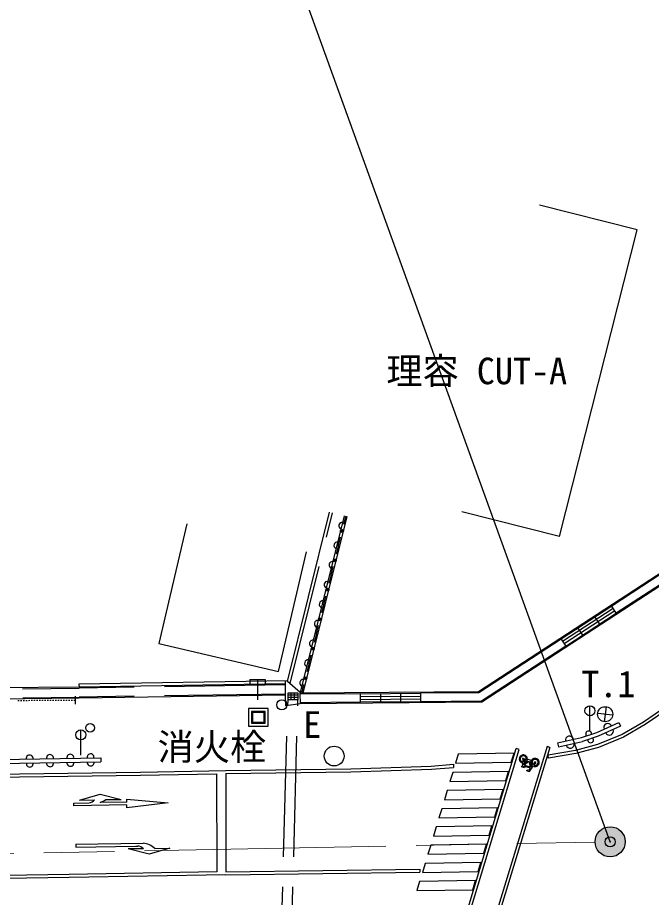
# Model space of a CAD drawing. Units: millimetres, scale not verified. Extents: x 40000 to 680000, y 20000 to 380000.
# Drawn here: x 393775 to 425277, y 286955 to 330683 of the extents above; entities that cross this region are included whole.
import ezdxf
from ezdxf.enums import TextEntityAlignment as Align

# ---------------------------------------------------------------- set-up
doc = ezdxf.new("R2010")
doc.units = ezdxf.units.MM
doc.header["$LTSCALE"] = 1000
doc.header["$PDMODE"] = 32
doc.header["$PDSIZE"] = 500
doc.linetypes.add('CHAIN', pattern=[18.5, 12, -1.5, 3.5, -1.5])
doc.linetypes.add('DASHED', pattern=[7.5, 6, -1.5])
for name, color, linetype, lineweight in [('M-BGD', 7, 'Continuous', 25), ('M-BGD-EXST', 7, 'Continuous', 25), ('M-BMK', 2, 'CHAIN', 13), ('M-BMK-SRVR', 3, 'Continuous', 25), ('M-STR-STRC', 7, 'Continuous', 25), ('M-STR-STRD', 7, 'Continuous', 25)]:
    doc.layers.add(name, color=color, linetype=linetype, lineweight=lineweight)
doc.layers.add('M-BMK-HTXT', color=7, linetype='Continuous')
doc.layers.add('M-OTRS', color=6, linetype='Continuous')
doc.styles.add('ＭＳ ゴシック', font='')
doc.styles.get('ＭＳ ゴシック').set_extended_font_data('MS Gothic')

msp = doc.modelspace()

# ---------------------------------------------------------------- hatches: boundary and pattern name
at = {"layer": 'M-BMK-SRVR'}
msp.add_hatch(color=256, dxfattribs=at).paths.add_polyline_path([(423651, 289102), (423662, 289109), (423683, 289125), (423704, 289141), (423724, 289158), (423743, 289176), (423762, 289194), (423780, 289213), (423797, 289233), (423814, 289253), (423829, 289274), (423845, 289295), (423859, 289317), (423873, 289339), (423879, 289350), (423886, 289362), (423892, 289373), (423898, 289385), (423903, 289397), (423909, 289409), (423914, 289421), (423919, 289433), (423924, 289445), (423929, 289457), (423933, 289469), (423938, 289482), (423942, 289494), (423946, 289507), (423949, 289519), (423952, 289532), (423956, 289545), (423959, 289558), (423961, 289570), (423964, 289583), (423966, 289596), (423968, 289609), (423970, 289622), (423971, 289635), (423973, 289648), (423974, 289661), (423975, 289674), (423976, 289687), (423976, 289700), (423976, 289713), (423976, 289726), (423976, 289739), (423976, 289753), (423975, 289766), (423974, 289779), (423973, 289792), (423971, 289805), (423970, 289818), (423968, 289831), (423966, 289844), (423964, 289857), (423961, 289869), (423958, 289882), (423955, 289895), (423952, 289908), (423949, 289920), (423945, 289933), (423941, 289945), (423937, 289958), (423933, 289970), (423929, 289982), (423924, 289995), (423919, 290007), (423914, 290019), (423909, 290031), (423903, 290043), (423897, 290054), (423891, 290066), (423885, 290078), (423879, 290089), (423872, 290100), (423865, 290112), (423859, 290123), (423851, 290134), (423844, 290145), (423837, 290155), (423829, 290166), (423821, 290176), (423813, 290187), (423805, 290197), (423796, 290207), (423788, 290217), (423779, 290226), (423770, 290236), (423761, 290245), (423752, 290255), (423742, 290264), (423733, 290273), (423723, 290281), (423713, 290290), (423703, 290298), (423693, 290307), (423682, 290315), (423672, 290323), (423661, 290330), (423651, 290338), (423640, 290345), (423629, 290352), (423618, 290359), (423606, 290366), (423595, 290372), (423584, 290379), (423572, 290385), (423560, 290391), (423549, 290396), (423537, 290402), (423525, 290407), (423513, 290412), (423501, 290417), (423488, 290422), (423476, 290426), (423464, 290431), (423451, 290435), (423439, 290439), (423426, 290442), (423414, 290446), (423401, 290449), (423388, 290452), (423375, 290454), (423362, 290457), (423350, 290459), (423337, 290461), (423324, 290463), (423311, 290465), (423298, 290466), (423285, 290467), (423272, 290468), (423258, 290469), (423245, 290469), (423232, 290469), (423219, 290469), (423206, 290469), (423193, 290469), (423180, 290468), (423167, 290467), (423154, 290466), (423141, 290464), (423128, 290463), (423115, 290461), (423102, 290459), (423076, 290454), (423051, 290448), (423025, 290442), (423000, 290434), (422975, 290426), (422947, 290415), (422923, 290405), (422899, 290394), (422876, 290382), (422853, 290370), (422830, 290356), (422808, 290342), (422790, 290330), (422769, 290314), (422749, 290298), (422729, 290281), (422710, 290263), (422691, 290245), (422673, 290226), (422656, 290206), (422639, 290186), (422623, 290165), (422608, 290144), (422593, 290122), (422580, 290100), (422573, 290088), (422567, 290077), (422561, 290065), (422555, 290053), (422549, 290042), (422544, 290030), (422538, 290018), (422533, 290006), (422528, 289994), (422524, 289981), (422519, 289969), (422515, 289957), (422511, 289944), (422507, 289932), (422503, 289919), (422500, 289907), (422497, 289894), (422494, 289881), (422491, 289868), (422489, 289855), (422486, 289843), (422484, 289830), (422483, 289817), (422481, 289804), (422480, 289791), (422479, 289778), (422478, 289765), (422477, 289752), (422476, 289738), (422476, 289725), (422476, 289712), (422476, 289705), (422477, 289692), (422477, 289679), (422478, 289665), (422479, 289652), (422481, 289639), (422482, 289626), (422484, 289613), (422486, 289601), (422488, 289588), (422490, 289575), (422493, 289562), (422496, 289549), (422499, 289536), (422502, 289524), (422506, 289511), (422509, 289499), (422513, 289486), (422518, 289474), (422522, 289461), (422527, 289449), (422531, 289437), (422536, 289425), (422542, 289413), (422547, 289401), (422553, 289389), (422559, 289377), (422565, 289366), (422571, 289354), (422577, 289343), (422584, 289332), (422591, 289321), (422598, 289310), (422605, 289299), (422613, 289288), (422620, 289277), (422628, 289267), (422636, 289256), (422644, 289246), (422653, 289236), (422661, 289226), (422670, 289216), (422679, 289207), (422688, 289197), (422697, 289188), (422706, 289179), (422716, 289170), (422726, 289161), (422735, 289152), (422745, 289144), (422755, 289136), (422766, 289127), (422776, 289119), (422787, 289112), (422797, 289104), (422808, 289097), (422819, 289089), (422830, 289082), (422841, 289076), (422853, 289069), (422864, 289063), (422875, 289056), (422887, 289050), (422899, 289045), (422911, 289039), (422923, 289034), (422935, 289028), (422947, 289023), (422959, 289019), (422971, 289014), (422984, 289010), (422996, 289006), (423008, 289002), (423021, 288998), (423034, 288994), (423046, 288991), (423059, 288988), (423072, 288985), (423085, 288983), (423098, 288980), (423110, 288978), (423123, 288976), (423136, 288975), (423149, 288973), (423162, 288972), (423175, 288971), (423189, 288970), (423202, 288970), (423215, 288969), (423228, 288969), (423241, 288969), (423254, 288970), (423267, 288970), (423280, 288971), (423293, 288972), (423306, 288974), (423319, 288975), (423332, 288977), (423345, 288979), (423358, 288981), (423384, 288986), (423409, 288992), (423434, 288999), (423459, 289006), (423484, 289015), (423509, 289024), (423533, 289035), (423556, 289046), (423580, 289058), (423603, 289071), (423625, 289084)])

# ---------------------------------------------------------------- linework, layer by layer
at = {"layer": 'M-BGD'}
for p, q in [((424563, 320142), (419716, 321368)), ((420707, 304892), (424563, 320142)), ((407193, 297693), (409284, 306105)), ((420707, 304892), (415860, 306118)), ((410012, 305924), (407826, 297132)), ((407973, 297100), (410157, 305888)), ((410084, 305906), (409980, 305487)), ((402193, 305522), (400796, 299574)), ((409720, 304441), (409824, 304859)), ((409720, 304441), (409616, 304022)), ((406744, 298176), (408141, 304124)), ((426904, 303845), (416686, 297176)), ((409356, 302975), (409460, 303394)), ((409356, 302975), (409252, 302557)), ((408992, 301510), (409096, 301929)), ((408992, 301510), (408888, 301091)), ((423303, 301435), (420790, 299794)), ((423379, 301317), (420866, 299677)), ((423532, 301083), (423303, 301435)), ((423456, 301200), (420943, 299560)), ((421019, 299443), (423532, 301083)), ((422465, 300888), (422695, 300536)), ((408628, 300045), (408732, 300463)), ((408628, 300045), (408523, 299626)), ((421627, 300341), (421857, 299989)), ((400796, 299574), (406744, 298176)), ((420790, 299794), (421019, 299443)), ((408263, 298580), (408367, 298998)), ((408263, 298580), (408159, 298161)), ((396830, 297411), (387668, 297306)), ((407199, 297716), (396827, 297561)), ((396827, 297561), (396829, 297411)), ((407069, 297564), (396830, 297411)), ((407067, 297714), (407077, 297014)), ((407826, 297132), (407193, 297693)), ((407899, 297114), (408003, 297533)), ((396630, 296965), (396633, 296565)), ((407077, 297014), (396837, 296861)), ((407108, 296481), (407098, 297018)), ((407215, 296777), (407215, 297123)), ((407215, 297123), (407705, 297123)), ((407705, 297008), (407215, 297007)), ((407379, 296777), (407378, 297123)), ((407542, 296777), (407542, 297123)), ((407705, 297123), (407705, 296778)), ((416686, 297176), (407811, 297099)), ((407811, 297099), (407816, 296579)), ((407826, 297132), (407957, 297100)), ((410821, 297075), (413805, 297101)), ((410825, 296655), (410821, 297075)), ((410822, 296935), (413806, 296961)), ((411815, 297083), (411819, 296663)), ((412810, 297092), (412814, 296672)), ((413805, 297101), (413808, 296681)), ((396837, 296861), (387631, 296755)), ((393787, 296746), (393853, 296746)), ((393919, 296747), (393985, 296747)), ((394051, 296748), (394117, 296748)), ((394184, 296748), (394250, 296749)), ((394316, 296749), (394382, 296750)), ((394448, 296750), (394514, 296751)), ((394581, 296751), (394647, 296752)), ((394713, 296752), (394779, 296752)), ((394845, 296753), (394911, 296753)), ((394977, 296754), (395044, 296754)), ((395110, 296755), (395176, 296755)), ((395242, 296756), (395308, 296756)), ((395374, 296757), (395440, 296757)), ((395507, 296757), (395573, 296758)), ((395639, 296758), (395705, 296759)), ((395771, 296759), (395837, 296760)), ((395904, 296760), (395970, 296761)), ((396036, 296761), (396102, 296762)), ((396168, 296762), (396234, 296762)), ((396300, 296763), (396367, 296763)), ((396433, 296764), (396499, 296764)), ((396565, 296765), (396631, 296765)), ((407816, 296579), (407108, 296481)), ((407705, 296893), (407215, 296892)), ((407705, 296778), (407215, 296777)), ((410823, 296795), (413807, 296821)), ((413808, 296681), (410825, 296655)), ((406026, 296148), (405446, 296148)), ((405446, 296148), (405446, 295668)), ((406026, 295668), (406026, 296148)), ((405446, 295668), (406026, 295668)), ((422557, 295152), (423651, 295649)), ((423651, 295649), (423734, 295466)), ((423734, 295466), (422629, 294966)), ((420607, 294635), (421794, 294902)), ((421794, 294902), (422557, 295152)), ((422629, 294966), (421847, 294709)), ((420607, 294635), (420651, 294440)), ((420651, 294440), (421847, 294709)), ((394880, 293841), (395889, 293861)), ((395889, 293861), (396899, 293880)), ((396899, 293880), (397908, 293899)), ((397908, 293899), (397912, 293699)), ((392862, 293803), (393871, 293822)), ((392866, 293603), (393875, 293622)), ((393871, 293822), (394880, 293841)), ((393875, 293622), (394884, 293641)), ((394884, 293641), (395893, 293661)), ((395893, 293661), (396902, 293680)), ((396902, 293680), (397912, 293699))]:
    msp.add_line(p, q, dxfattribs=at)
at = {"layer": 'M-BGD', "linetype": 'DASHED'}
for p, q in [((407320, 297581), (409429, 306069)), ((426960, 303822), (423303, 301435)), ((427427, 303625), (423532, 301083)), ((379017, 297158), (396831, 297361)), ((407070, 297514), (396831, 297361)), ((407076, 297064), (396837, 296911)), ((410821, 297075), (407812, 297049)), ((379041, 296708), (396837, 296911)), ((406782, 281480), (407215, 296777)), ((407296, 281481), (407705, 296778)), ((410825, 296655), (407816, 296629))]:
    msp.add_line(p, q, dxfattribs=at)
at = {"layer": 'M-BGD'}
msp.add_lwpolyline([(427593, 303674), (416843, 296657), (407816, 296579)], dxfattribs=at)
at = {"layer": 'M-BGD', "linetype": 'DASHED'}
for points in [[(420790, 299794), (416701, 297126), (413805, 297101)], [(421019, 299443), (416828, 296707), (413808, 296681)]]:
    msp.add_lwpolyline(points, dxfattribs=at)
at = {"layer": 'M-BGD'}
for centre, radius in [((409902, 305173), 75), ((409902, 305173), 49.5), ((409902, 305173), 24.5), ((409538, 303708), 75), ((409538, 303708), 49.5), ((409538, 303708), 24.5), ((409174, 302243), 75), ((409174, 302243), 49.5), ((409174, 302243), 24.5), ((408810, 300777), 75), ((408810, 300777), 49.5), ((408810, 300777), 24.5), ((408445, 299312), 75), ((408445, 299312), 49.5), ((408445, 299312), 24.5), ((408081, 297847), 75), ((408081, 297847), 49.5), ((408081, 297847), 24.5), ((397375, 295381), 215), ((409509, 293979), 490)]:
    msp.add_circle(centre, radius, dxfattribs=at)
for centre, radius, start, end in [((409908, 305431), 169, 82.4387, 249.6436), ((409666, 304454), 169, 82.439, 249.6433), ((409423, 303477), 169, 82.4386, 249.6455), ((409180, 302500), 169, 82.4398, 249.6427), ((408937, 301524), 169, 82.439, 249.6433), ((408694, 300547), 169, 82.4387, 249.6436), ((408452, 299570), 169, 82.439, 249.6433), ((408209, 298593), 169, 82.4387, 249.6436), ((407966, 297616), 169, 82.439, 249.6433), ((422158, 295080), 145, 355.758, 220.6095), ((423104, 295400), 200, 24.4704, 204.3143), ((423186, 295219), 200, 204.4716, 24.3131), ((421201, 294766), 203, 13.457, 191.9235), ((422255, 294785), 145, 175.7592, 40.6083), ((421244, 294576), 203, 193.4572, 11.9219), ((394375, 293861), 171, 351.2283, 190.9545), ((395384, 293880), 171, 351.2283, 190.9545), ((396393, 293899), 171, 351.2283, 190.9545), ((397403, 293919), 171, 351.2283, 190.9545), ((394380, 293603), 171, 171.2283, 10.9545), ((395389, 293622), 171, 171.2283, 10.9545), ((396398, 293641), 171, 171.2283, 10.9545), ((397408, 293660), 171, 171.2283, 10.9545)]:
    msp.add_arc(centre, radius, start, end, dxfattribs=at)
at = {"layer": 'M-BGD-EXST'}
for p, q in [((405323, 297782), (406073, 297782)), ((405323, 297782), (405323, 297532)), ((405323, 297532), (406073, 297532)), ((405698, 297782), (405698, 296782)), ((406073, 297782), (406073, 297532)), ((422223, 295231), (422223, 296481)), ((396920, 294031), (396920, 295281))]:
    msp.add_line(p, q, dxfattribs=at)
for centre in [(406908, 296525), (422223, 296231), (396920, 295031)]:
    msp.add_circle(centre, 250, dxfattribs=at)
at = {"layer": 'M-BMK'}
msp.add_line((381589, 288909), (422476, 289705), dxfattribs=at)
at = {"layer": 'M-BMK-SRVR'}
for p, q in [((423351, 296015), (422606, 296102)), ((423022, 296431), (422935, 295686))]:
    msp.add_line(p, q, dxfattribs=at)
for centre, radius in [((422978, 296058), 375), ((423226, 289719), 750)]:
    msp.add_circle(centre, radius, dxfattribs=at)
at = {"layer": 'M-OTRS'}
msp.add_point((423226, 289719), dxfattribs=at)
at = {"layer": 'M-STR-STRC'}
for p, q in [((415072, 282843), (418560, 294350)), ((415215, 282800), (418703, 294306)), ((420091, 294449), (416507, 282739)), ((420235, 294405), (416651, 282695)), ((418703, 294306), (418560, 294350)), ((420235, 294405), (420091, 294449)), ((415676, 294074), (415539, 293621)), ((418449, 294122), (415676, 294074)), ((418312, 293669), (418449, 294122)), ((418891, 293868), (418877, 293819)), ((418916, 293861), (418891, 293868)), ((418916, 293861), (419060, 293818)), ((420167, 293879), (420142, 294027)), ((415433, 293569), (415445, 293419)), ((415539, 293621), (418312, 293669)), ((418816, 293437), (418831, 293486)), ((418963, 293394), (418816, 293437)), ((418831, 293486), (418856, 293479)), ((418856, 293479), (418877, 293499)), ((418877, 293819), (418886, 293816)), ((418877, 293499), (418881, 293634)), ((418886, 293816), (418883, 293685)), ((418912, 293462), (418934, 293482)), ((418978, 293443), (418913, 293462)), ((418930, 293549), (418932, 293633)), ((419114, 293722), (418933, 293551)), ((418937, 293801), (418934, 293685)), ((419269, 293383), (418934, 293482)), ((418951, 293797), (418937, 293801)), ((418951, 293797), (419046, 293769)), ((418978, 293443), (418963, 293394)), ((419171, 293705), (418977, 293523)), ((418977, 293523), (419244, 293443)), ((419121, 293746), (419095, 293754)), ((419136, 293795), (419110, 293803)), ((419114, 293722), (419121, 293746)), ((419136, 293795), (419143, 293820)), ((419143, 293820), (419290, 293776)), ((419171, 293705), (419180, 293702)), ((419180, 293702), (419244, 293443)), ((419215, 293212), (419401, 293481)), ((419301, 293427), (419237, 293686)), ((419261, 293678), (419237, 293686)), ((419290, 293776), (419261, 293678)), ((419301, 293427), (419359, 293510)), ((419490, 293697), (419389, 293552)), ((419531, 293668), (419431, 293523)), ((419531, 293668), (419490, 293697)), ((403668, 293100), (403672, 288225)), ((404118, 293108), (404119, 293108)), ((404118, 293108), (404122, 288233)), ((415402, 293169), (415265, 292717)), ((418175, 293217), (415402, 293169)), ((418038, 292765), (418175, 293217)), ((419081, 293252), (419096, 293301)), ((419081, 293252), (419215, 293212)), ((419096, 293301), (419194, 293272)), ((419194, 293272), (419271, 293382)), ((415265, 292717), (418038, 292765)), ((415128, 292265), (414991, 291812)), ((417901, 292313), (415128, 292265)), ((417764, 291861), (417901, 292313)), ((396848, 291793), (397877, 292093)), ((396848, 291793), (397600, 291806)), ((397877, 292093), (398915, 291829)), ((399199, 291693), (397878, 291670)), ((398164, 291816), (398915, 291829)), ((399197, 291834), (401267, 291659)), ((399199, 291693), (399197, 291834)), ((414991, 291812), (417764, 291861)), ((396569, 291647), (397327, 291661)), ((396571, 291507), (396569, 291647)), ((399202, 291552), (396571, 291507)), ((399204, 291412), (399202, 291552)), ((401267, 291659), (399204, 291412)), ((414854, 291361), (414717, 290908)), ((417627, 291409), (414854, 291361)), ((417490, 290956), (417627, 291409)), ((414717, 290908), (417490, 290956)), ((414580, 290456), (414443, 290004)), ((417353, 290504), (414580, 290456)), ((417216, 290052), (417353, 290504)), ((414443, 290004), (417216, 290052)), ((396665, 289593), (400024, 289654)), ((396665, 289593), (396667, 289453)), ((396667, 289453), (399633, 289507)), ((399633, 289507), (399746, 289509)), ((414306, 289552), (414169, 289100)), ((417079, 289600), (414306, 289552)), ((416942, 289148), (417079, 289600)), ((400313, 289096), (399273, 289364)), ((400029, 289374), (399282, 289361)), ((401335, 289398), (400314, 289100)), ((400589, 289385), (401335, 289398)), ((414169, 289100), (416942, 289148)), ((414032, 288648), (413895, 288195)), ((416805, 288696), (414032, 288648)), ((416668, 288243), (416805, 288696)), ((404122, 288233), (413770, 288366)), ((404123, 288083), (413772, 288216)), ((413770, 288366), (413772, 288216)), ((413895, 288195), (416668, 288243)), ((413758, 287743), (413621, 287291)), ((416531, 287792), (413758, 287743)), ((416394, 287339), (416531, 287792)), ((413621, 287291), (416394, 287339))]:
    msp.add_line(p, q, dxfattribs=at)
for points in [[(431856, 303318), (431020, 301932), (430278, 300789), (429378, 299590), (428453, 298550), (427289, 297433), (426048, 296460), (424892, 295672), (423830, 295048), (422598, 294553), (421496, 294256), (420142, 294027)], [(431984, 303240), (431147, 301852), (430401, 300703), (429494, 299495), (428561, 298446), (427388, 297319), (426137, 296339), (424972, 295545), (423897, 294913), (422646, 294411), (421528, 294109), (420167, 293879)], [(404117, 293258), (410342, 293348), (414331, 293481), (415433, 293569)], [(404119, 293108), (410346, 293198), (414340, 293331), (415445, 293419)], [(308364, 291683), (321305, 291889), (334722, 292109), (348271, 292345), (360817, 292566), (374358, 292773), (387843, 293018), (399881, 293186), (404117, 293258)], [(308366, 291533), (321307, 291739), (334725, 291959), (348273, 292195), (360819, 292416), (374360, 292623), (387846, 292868), (399883, 293036), (403668, 293100)], [(403672, 288225), (396343, 288094), (384637, 287918), (374135, 287739)], [(404123, 288083), (396346, 287944), (384639, 287768), (374137, 287589)]]:
    msp.add_lwpolyline(points, dxfattribs=at)
for points in [[(405246, 295468), (406226, 295468), (406227, 296348), (405247, 296348)], [(405396, 295618), (406076, 295618), (406076, 296198), (405396, 296198)]]:
    msp.add_lwpolyline(points, close=True, dxfattribs=at)
for centre, radius, start, end in [((418908, 293836), 203, 96.8876, 262.0322), ((418908, 293836), 153, 125.7525, 260.3614), ((418908, 293836), 153, 353.0469, 125.7539), ((418908, 293836), 203, 350.6331, 96.8882), ((419496, 293662), 204, 105.8285, 228.0109), ((419496, 293662), 204, 356.6191, 105.8307), ((418908, 293836), 204, 276.7384, 336.2725), ((418908, 293836), 153, 279.5532, 333.8602), ((419496, 293662), 153, 106.1267, 225.5941), ((419496, 293662), 204, 242.3695, 356.6182), ((419496, 293662), 153, 244.7844, 338.49), ((419496, 293662), 153, 338.4938, 106.1265), ((397255, 292125), 470, 278.8049, 317.3117), ((397599, 292568), 940, 287.2448, 306.8953), ((399698, 289045), 467, 44.8882, 84.0834), ((399927, 288726), 933, 44.8882, 84.0834)]:
    msp.add_arc(centre, radius, start, end, dxfattribs=at)
at = {"layer": 'M-STR-STRD'}
msp.add_line((423226, 289719), (405568, 338580), dxfattribs=at)

# ---------------------------------------------------------------- texts
at = {"layer": 'M-BGD-EXST', "style": 'ＭＳ ゴシック'}
for s, p in [('E', (408416, 295546)), ('消火栓', (403434, 294440))]:
    msp.add_text(s, height=1320, dxfattribs=at).set_placement(p, align=Align.MIDDLE_CENTER)
at = {"layer": 'M-BMK-HTXT', "style": 'ＭＳ ゴシック'}
msp.add_text('理容 CUT-A', height=1320, dxfattribs=at).set_placement((416594, 313122), align=Align.MIDDLE_CENTER)
at = {"layer": 'M-BMK-SRVR', "style": 'ＭＳ ゴシック'}
msp.add_text('T.1', height=1320, dxfattribs=at).set_placement((423138, 297565), align=Align.MIDDLE_CENTER)

doc.saveas('drawing.dxf')
